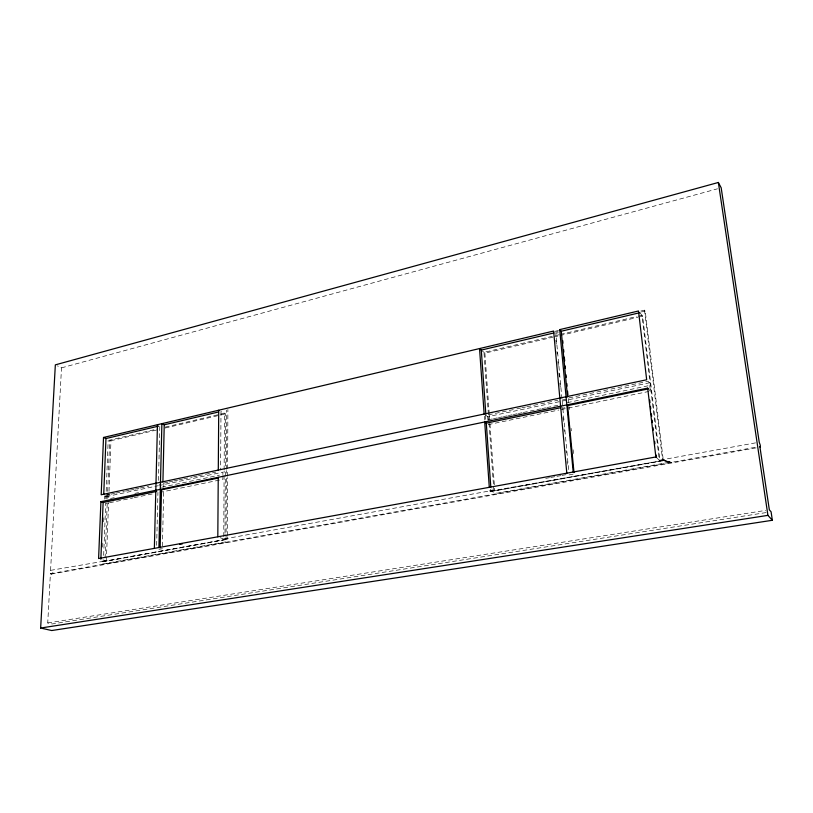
<?xml version="1.0" encoding="UTF-8"?>
<svg xmlns="http://www.w3.org/2000/svg" width="813" height="813" viewBox="0 0 813 813"><rect width="100%" height="100%" fill="white"/><g stroke="black" fill="none" stroke-linecap="round" stroke-linejoin="round"><path stroke-width="0.61" stroke-dasharray="4.07 3.05" d="M102.092 561.041L103.424 561.712L227.284 539.354L227.305 536.834M227.305 535.574L227.569 477.577M227.579 476.306L227.61 470.005M227.61 468.745L227.884 409.478M222.874 475.778L222.853 479.375L160.059 492.343M222.884 474.568L222.894 472.17L159.561 485.432M223.758 536.519L224.124 471.103M224.124 469.843L224.439 413.228L220.74 414.091M102.936 559.872L106.34 560.929L224.977 539.507L225.008 534.426M225.008 533.155L225.333 470.971M225.364 465.89L225.638 413.847L220.994 411.419L220.608 469.873M226.36 478.146L226.044 541.824L101.981 564.09M226.38 473.105L226.39 470.585M226.4 469.325L226.695 410.108M162.427 546.184L163.698 490.727M163.779 487.19L163.86 483.654L159.378 484.589M156.645 545.33L157.935 492.414M158.494 480.392L159.826 425.839L160.781 426.286M102.651 547.129L102.845 542.068M103.647 521.844L103.851 516.783M104.552 499.08L104.653 496.55M103.668 555.381L105.71 503.491M105.903 498.43L108.19 440.209M106.066 498.928L106.157 496.621L104.501 496.001M105.101 557.982L107.214 503.501M107.418 498.43L109.684 440.148L157.803 428.858M106.34 560.929L108.576 502.708M108.769 497.647L108.972 492.587M109.013 491.326L110.964 440.707L109.684 440.148M766.059 512.586L52.083 623.967L47.733 622.961L50.396 573.714L756.12 447.16M51.483 574.019L50.396 573.714L51.656 573.968A1.911 1.28 81.7 0 0 51.819 570.807L50.579 570.36L61.503 367.852L57.398 365.86M61.503 367.852L717.513 188.799M554.791 331.358L558.48 330.485M640.827 311.033L644.506 310.17L645.227 311.074L663.337 460.676L671.589 462.668L662.585 459.67L644.506 310.17M555.625 332.202L558.074 331.623M641.538 311.938L645.227 311.074M558.257 332.73L555.828 333.3L568.724 471.123M165.212 427.12L219.51 414.386M559.242 334.702L483.959 352.354L488.938 421.906M560.482 334.407L637.006 316.46M638.235 316.166L641.945 315.302L659.323 460.26L670.888 461.987L496.967 493.206L489.812 490.92L489.629 488.389M110.964 440.707L157.813 429.731M165.212 428.004L219.469 415.291M220.699 415.006L225.638 413.847M481.286 350.078L484.883 353.147L552.677 337.273M553.907 336.978L558.836 335.83M560.076 335.535L637.727 317.355M638.957 317.06L642.656 316.196L660.044 460.951L494.771 490.788L491.875 488.959M106.107 495.178L109.755 494.416M110.975 494.162L114.623 493.389M115.842 493.135L124.348 491.347M125.568 491.093L129.216 490.33M130.436 490.076L134.084 489.304M135.293 489.05L138.942 488.278M140.161 488.024L148.677 486.235M164.114 482.993L167.793 482.221M169.023 481.957L172.712 481.184M173.931 480.93L177.62 480.158M178.85 479.894L182.529 479.121M183.758 478.867L192.356 477.058M193.585 476.794L197.264 476.022M198.494 475.768L215.689 472.15M488.389 414.843L515.625 409.122M516.865 408.858L520.574 408.075M521.814 407.821L525.533 407.039M526.763 406.774L557.718 400.27M568.876 397.923L609.699 389.346M610.939 389.092L648.052 381.287L649.414 382.811L650.41 391.124L560.045 409.772M562.078 400.067L567.037 399.031M106.157 496.621L158.322 485.696M485.92 415.362L487.678 416.693L649.414 382.811M161.584 487.241L219.419 475.178M567.342 402.628L647.991 385.809M110.538 498.45L114.186 497.688M134.887 493.379L138.545 492.617M488.562 419.721L492.282 418.939M493.521 418.685L497.241 417.912M498.481 417.648L502.2 416.876M503.44 416.622L507.16 415.839M508.399 415.585L512.119 414.813M513.359 414.549L517.088 413.776M518.328 413.522L522.048 412.74M523.287 412.486L535.686 409.904M536.926 409.64L540.655 408.868M541.895 408.614L545.614 407.831M546.854 407.577L559.253 404.996M564.913 407.75L562.83 408.177L562.017 407.455L562.25 409.976M105.883 503.521L108.353 503.013M109.582 502.759L132.976 497.932M134.206 497.678L152.671 493.867M488.247 424.599L558.805 410.026M545.787 478.359L549.537 477.678M550.777 477.455L555.767 476.54M557.017 476.316L560.757 475.635M562.007 475.412L566.996 474.497M158.952 549.334L162.366 548.704M569.07 474.904L575.431 473.745M50.579 570.36L106.066 560.838M494.568 490.666L493.826 490.198L223.738 539.039L224.723 539.405M755.511 442.872L659.323 460.26L659.892 460.808M102.926 561.153L105.832 560.624M224.51 539.182L226.817 538.755L227.284 539.354M489.812 490.92L494.395 490.402M659.75 460.514L663.012 459.924L671.589 462.668L663.256 460.422L490.391 491.123M103.312 561.509L227.183 539.151M490.686 491.58L663.337 460.676L662.585 459.67L671.589 462.668L662.778 459.67M51.239 574.09L756.497 447.8M47.733 622.961L765.572 510.422M226.055 538.623L226.817 538.755M220.181 537.698L224.977 539.507M657.25 458.278L660.044 460.951M649.048 389.62L650.41 391.124M639.861 312.7L642.656 316.196M568.287 398.766L568.612 402.252M569.059 406.896L569.303 409.417M571.102 428.339L571.346 430.86M573.145 449.782L573.511 453.563M555.899 340.22L556.255 344.011M556.956 351.572L557.19 354.092M557.901 361.663L558.257 365.444M558.958 373.015L559.314 376.795M559.903 383.096L560.248 386.886M562.952 417.547L563.307 421.327M564.009 428.888L564.252 431.408M566.011 450.321L566.244 452.841M567.068 461.672L567.301 464.193M484.883 353.147L489.233 413.756M489.324 415.026L489.873 422.597M489.965 423.858L494.497 487.007M494.589 488.267L494.771 490.788M489.03 423.177L493.826 490.198M487.678 416.693L487.922 420.077M485.361 415.179L485.717 420.209M490.605 489.304L490.778 491.814M484.548 416.195L484.812 419.996"/><path stroke-width="1.22" d="M217.813 536.804L218.24 477.322M218.291 470.066L218.727 410.23M158.931 547.535L161.878 423.664L164.236 424.793L218.524 411.998M160.151 547.952L161.523 489.843L160.313 489.355M162.915 482.007L164.236 424.793M154.358 548.369L157.458 424.711M566.834 404.915L567.626 405.616L648.357 388.878L647.676 388.116L100.903 501.692L98.597 558.531L655.867 456.957L656.558 457.617L656.264 455.117M566.813 473.186L553.612 331.054L103.515 437.465L101.188 494.761L646.681 379.762L638.49 310.993L559.7 329.621L573.195 472.028L573.998 472.638L567.626 405.616M100.863 559.232L103.129 502.515L100.903 501.692M103.729 494.446L105.964 438.532L103.515 437.465M40.65 628.032L55.345 364.864L718.357 182.468L721.182 187.793L759.22 442.201L760.318 445.341L760.246 447.13L759.87 446.489L769.342 509.832L771.08 511.804L772.35 520.279L51.737 630.532L40.65 628.032L767.919 515.361L772.35 520.279M105.964 438.532L158.596 426.124M484.142 414.03L479.538 348.574L481.286 350.078L553.958 332.944M559.7 329.621L561.265 331.226L639.861 312.7M161.523 489.843L218.169 478.095M103.129 502.515L156.746 491.408M489.294 487.322L484.7 421.977L486.286 423.146L560.777 407.72M179.764 544.385L182.214 543.938M718.357 182.468L767.919 515.361M649.699 400.118L650.004 402.618M650.451 406.368L650.746 408.868M651.345 413.868L651.64 416.368M652.087 420.118L652.382 422.618M652.981 427.618L653.276 430.118M654.617 441.368L654.922 443.868M647.676 388.116L655.867 456.957M562.748 340.708L562.982 343.228M563.592 349.539L563.826 352.07M564.313 357.12L564.669 360.901M565.157 365.952L565.391 368.472M566 374.783L566.234 377.313M566.834 383.624L567.078 386.145M567.565 391.195L567.921 394.976M561.265 331.226L567.525 396.927M481.286 350.078L485.828 414.112M486.286 423.146L490.808 487.078"/></g></svg>
